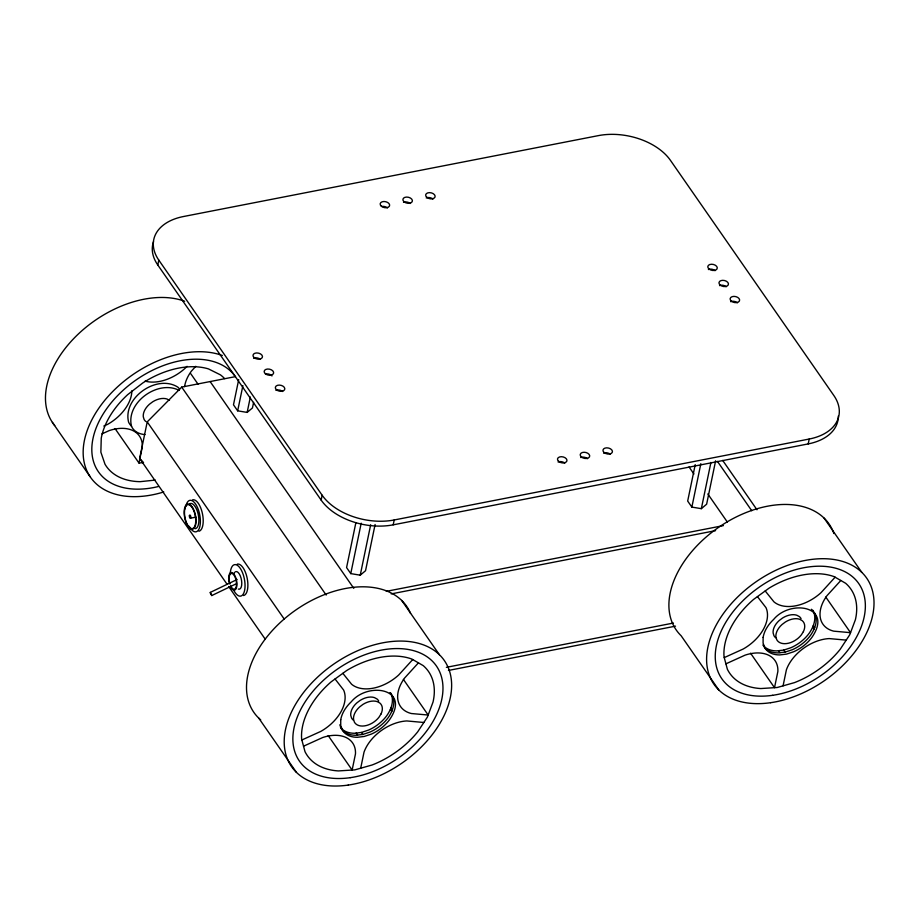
<?xml version="1.0" encoding="UTF-8"?>
<svg xmlns="http://www.w3.org/2000/svg" width="920" height="920" viewBox="0 0 920 920"><rect width="100%" height="100%" fill="white"/><g stroke="black" fill="none" stroke-linecap="round" stroke-linejoin="round"><path stroke-width="1.38" d="M157.791 265.006L158.803 260.13A54.521 34.385 11.7 0 1 183.39 216.545L598.391 135.619A54.521 34.385 11.7 0 1 670.45 160.356L833.807 395.45A54.521 34.385 11.7 0 1 809.209 439.035L808.208 443.911L393.197 524.837A54.521 34.385 11.7 0 1 321.149 500.1L157.791 265.006A54.521 34.385 11.7 0 1 153.536 241.638M226.998 584.165L139.656 458.447L147.223 421.889L181.7 387.101L235.508 376.613M143.152 462.599L138.977 463.036L142.013 448.35M238.705 379.603L233.484 404.811L237.67 410.837L247.158 412.413L252.448 407.962L253.609 402.362M237.67 410.837L242.891 385.629M247.158 412.413L250.343 397.014M321.149 500.1L322.149 495.236L158.803 260.13M355.856 522.755L346.575 567.582L350.761 573.608L360.237 575.184L365.539 570.722L375.107 524.503M350.761 573.608L361.203 523.192M360.237 575.184L370.679 524.756M393.197 524.837L394.209 519.972L809.209 439.035M360.697 768.211L364.021 752.146A36.846 23.816 -34.8 0 1 406.778 720.946L423.844 722.487M695.221 464.646L687.677 501.066L691.863 507.092L701.339 508.668L706.629 504.206L715.622 460.793M691.863 507.092L700.856 463.668M701.339 508.668L710.918 462.449M783.069 685.848L786.404 669.783A36.846 23.816 -34.8 0 1 829.161 638.583L846.227 640.113M340.48 727.421A30.463 19.688 -34.8 0 0 354.534 733.274L361.445 732.446L368.598 730.054A30.463 19.688 -34.8 0 0 386.825 715.61C391.368 709.044 394.68 700.258 390.505 692.691M341.147 728.375A30.463 19.688 -34.8 0 0 355.925 735.275L362.836 734.459L370.001 732.067A30.463 19.688 -34.8 0 0 388.217 717.623C393.219 710.585 397.003 699.556 389.965 692.656M762.864 645.046A30.463 19.688 -34.8 0 0 776.917 650.9L783.817 650.072L790.981 647.692A30.463 19.688 -34.8 0 0 809.197 633.247C813.751 626.681 817.063 617.883 812.889 610.328M764.255 647.059A30.463 19.688 -34.8 0 0 778.308 652.912L785.22 652.084L792.373 649.704A30.463 19.688 -34.8 0 0 810.6 635.248C815.143 628.682 818.455 619.896 814.292 612.341M187.07 366.344L185.115 368.276A37.007 23.92 -34.8 0 1 145.084 381.098M195.787 366.321L191.245 371.312A37.306 24.115 -34.8 0 0 184.586 386.572M412.735 659.559L398.636 675.05A37.007 23.92 -34.8 0 1 351.578 684.227L342.838 673.325M418.428 662.86L411.815 659.042A73.761 47.679 -34.8 0 0 346.725 670.496L331.166 681.823A73.761 47.679 -34.8 0 0 301.656 739.197L304.991 751.629A73.761 47.679 -34.8 0 0 338.41 770.925L354.809 769.879L372.105 764.991A73.761 47.679 -34.8 0 0 417.737 731.791L427.409 717.059L433.021 702.086A73.761 47.679 -34.8 0 0 423.223 665.62L418.428 662.86L404.535 678.12A36.995 23.92 -34.8 0 0 411.389 713.529L428.168 715.035L403.409 679.42M835.119 577.197L821.019 592.675A37.007 23.92 -34.8 0 1 773.95 601.852L765.21 590.962M840.811 580.497L834.198 576.667A73.761 47.679 -34.8 0 0 769.108 588.121L753.549 599.449A73.761 47.679 -34.8 0 0 724.04 656.822L727.375 669.265A73.761 47.679 -34.8 0 0 760.794 688.551L777.193 687.505L794.489 682.617A73.761 47.679 -34.8 0 0 840.121 649.417L849.781 634.696L855.393 619.723A73.761 47.679 -34.8 0 0 845.595 583.245L840.811 580.497L826.919 595.746A36.995 23.92 -34.8 0 0 833.773 631.166L850.54 632.672L825.792 597.045M237.164 579.485L210.3 592.411L210.358 593.17L211.784 595.55L235.773 584.016M211.784 595.55L210.3 592.411M301.863 739.979L320.792 731.411A37.306 24.115 -34.8 0 0 343.608 690.023L335.053 678.983M303.542 746.2L322.736 737.506A36.558 23.633 -34.8 0 1 355.476 753.882L352.13 770.051L328.175 735.574M724.247 657.605L743.164 649.037A37.306 24.115 -34.8 0 0 765.992 607.648L757.436 596.62M725.914 663.837L745.119 655.132A36.558 23.633 -34.8 0 1 777.86 671.508L774.513 687.677L750.559 653.2M103.822 426.052L107.605 424.361A36.995 23.92 -34.8 0 0 131.859 390.804M101.982 433.86L109.399 430.525A36.846 23.816 -34.8 0 1 142.301 446.97M190.417 518.202L195.983 517.12M386.308 591.341L723.396 525.607M391.195 593.906L715.587 530.644M446.372 667.333L673.44 623.047M448.431 670.438L675.51 626.152M155.296 480.079L140.139 481.666A73.761 47.679 -34.8 0 1 104.995 464.22L100.866 452.168L101.246 438.219A73.761 47.679 -34.8 0 1 127.615 394.703L142.807 382.938A73.761 47.679 -34.8 0 1 208.437 368.897L220.42 374.854A73.761 47.679 -34.8 0 1 224.618 378.603M169.498 400.349L166.957 398.992A16.031 10.361 -34.8 0 0 152.743 401.764L149.396 404.271A16.031 10.361 -34.8 0 0 143.278 416.76L144.095 419.416A16.031 10.361 -34.8 0 0 145.832 421.498M179.204 390.413C158.159 379.35 125.568 402.558 131.514 426.339A30.463 19.688 -34.8 0 0 145.038 434.596M811.382 609.27L813.314 611.317M139.656 458.447L143.543 462.565M778.55 650.681L779.953 652.659M356.166 733.044L357.57 735.034M824.078 518.098L861.775 572.355M722.694 460.425L756.976 509.772M717.462 461.403L751.755 510.738M813.28 625.554L814.671 627.567M812.808 627.095L814.2 629.107M689.034 466.946L693.933 473.995M707.813 493.959L727.409 522.158M783.817 650.072L785.22 652.084M718.831 690.011L681.133 635.755A93.001 60.111 -34.8 0 1 720.383 526.148A93.001 60.111 -34.8 0 1 833.876 533.531M401.706 600.461L439.392 654.718M210.128 381.558L353.797 588.351M190.785 373.75L198.03 384.18M181.7 387.101L326.186 595.067M390.897 707.928L392.299 709.929M390.425 709.469L391.828 711.47M147.223 421.889L284.361 619.275M361.445 732.446L362.836 734.459M228.631 586.511L265.362 639.377M115.023 428.559L138.977 463.036M258.75 718.117L296.447 772.374M52.394 422.395L90.091 476.64M339.813 724.799L340.561 726.788M192.636 499.801A16.031 6.888 79 0 1 202.515 514.015A16.031 6.888 79 0 1 198.939 531.242M237.314 564.109A16.031 6.888 79 0 1 247.192 578.312A16.031 6.888 79 0 1 243.616 595.539M189.451 503.964A12.822 5.508 79 0 1 193.867 504.976L195.35 506.909A12.822 5.508 79 0 1 198.881 520.605A12.822 5.508 79 0 1 195.086 528.712M185.966 506.034A16.031 6.888 79 0 1 195.88 504.493A16.031 6.888 79 0 1 199.594 527.471A16.031 6.888 79 0 1 189.255 526.332M229.034 582.164A8.981 3.852 79 0 1 232.427 572.757A8.981 3.852 79 0 1 236.808 586.327A8.981 3.852 79 0 1 230.414 586.454M229.954 584.085A8.015 3.438 79 0 1 231.828 573.447A8.015 3.438 79 0 1 236.452 585.212A8.015 3.438 79 0 1 230.667 585.902M234.22 573.183A8.981 3.852 79 0 1 234.945 572.091M235.865 571.573A8.981 3.852 79 0 1 241.592 580.692A8.981 3.852 79 0 1 238.361 589.099M230.23 573.827A16.031 6.888 79 0 1 239.533 567.364A16.031 6.888 79 0 1 244.363 591.445A16.031 6.888 79 0 1 233.381 589.547M158.355 486.53A83.375 53.889 -34.8 0 1 105.972 409.699A83.375 53.889 -34.8 0 1 234.922 376.015M131.629 426.27A30.463 19.688 -34.8 0 1 128.582 422.119C122.498 397.82 156.883 373.819 177.836 387.147A30.463 19.688 -34.8 0 1 179.572 389.068M54.728 425.534A93.001 60.111 -34.8 0 1 77.797 334.512A93.001 60.111 -34.8 0 1 184.655 301.254M163.783 491.958A93.001 60.111 -34.8 0 1 89.148 425.546A93.001 60.111 -34.8 0 1 222.352 355.511M775.675 637.732A16.031 10.361 -34.8 0 1 773.938 635.651L773.133 632.994A16.031 10.361 -34.8 0 1 779.24 620.505L782.586 617.998A16.031 10.361 -34.8 0 1 796.8 615.227L799.342 616.584A16.031 10.361 -34.8 0 1 801.078 618.665M353.291 720.107A16.031 10.361 -34.8 0 1 351.555 718.025L350.75 715.357A16.031 10.361 -34.8 0 1 356.868 702.869L360.214 700.361A16.031 10.361 -34.8 0 1 374.417 697.59L376.959 698.947A16.031 10.361 -34.8 0 1 378.695 701.04M260.705 719.9A93.001 60.111 -34.8 0 1 294.676 610.799A93.001 60.111 -34.8 0 1 410.55 613.421M394.209 519.972A54.521 34.385 11.7 0 1 322.149 495.236M381.8 206.482A4.807 3.036 11.7 0 1 387.469 207.92M838.304 416.093A54.521 34.385 11.7 0 1 808.208 443.911M719.567 285.625A4.807 3.036 11.7 0 1 726.271 286.741M265.466 374.072A4.807 3.036 11.7 0 1 271.975 375.935M580.819 457.562A4.807 3.036 11.7 0 1 587.523 458.678M403.512 202.365A4.807 3.036 11.7 0 1 410.216 203.481M603.566 453.134A4.807 3.036 11.7 0 1 610.27 454.25M558.083 462.001A4.807 3.036 11.7 0 1 564.788 463.116M426.247 197.938A4.807 3.036 11.7 0 1 432.952 199.053M730.733 301.702A4.807 3.036 11.7 0 1 737.437 302.806M708.4 269.548A4.807 3.036 11.7 0 1 715.105 270.664M253.598 358.236A4.807 3.036 11.7 0 1 260.302 359.352M275.942 390.39A4.807 3.036 11.7 0 1 282.635 391.506M340.745 719.75L340.722 725.477L342.539 730.376A30.463 19.688 -34.8 0 0 357.328 737.288L364.228 736.46L371.392 734.079A30.463 19.688 -34.8 0 0 389.608 719.635C411.022 688.528 368.161 681.421 351.313 701.73A30.463 19.688 -34.8 0 0 340.745 719.75M763.129 637.387L763.094 643.103L764.922 648.013A30.463 19.688 -34.8 0 0 779.711 654.925L786.611 654.097L793.776 651.705A30.463 19.688 -34.8 0 0 811.992 637.261C833.405 606.154 790.544 599.058 773.697 619.367A30.463 19.688 -34.8 0 0 763.129 637.387M380.995 714.023L378.971 717.244A16.031 10.361 -34.8 0 1 354.349 722.039L353.544 719.382A16.031 10.361 -34.8 0 1 359.662 706.894L362.997 704.375A16.031 10.361 -34.8 0 1 377.211 701.603L379.753 702.972A16.031 10.361 -34.8 0 1 380.995 714.023M803.379 631.66L801.355 634.869A16.031 10.361 -34.8 0 1 776.733 639.676L775.916 637.008A16.031 10.361 -34.8 0 1 782.034 624.519L785.381 622.012A16.031 10.361 -34.8 0 1 799.595 619.24L802.136 620.609A16.031 10.361 -34.8 0 1 803.379 631.66M192.51 507.46L191.015 505.528A12.822 5.508 79 0 0 184.402 509.208A12.822 5.508 79 0 0 187.703 525.803L189.198 527.735A12.822 5.508 79 0 0 195.799 524.055A12.822 5.508 79 0 0 192.51 507.46M189.405 515.625A1.598 0.69 79 0 0 190.233 518.19A1.598 0.69 79 0 0 190.67 516.074A1.598 0.69 79 0 0 189.405 515.625M184.805 508.99A12.19 5.232 79 0 0 191.095 528.471A12.19 5.232 79 0 0 194.419 512.44A12.19 5.232 79 0 0 184.805 508.99M772.627 695.313A83.375 53.889 -34.8 0 0 862.316 590.053A83.375 53.889 -34.8 0 0 735.966 608.178A83.375 53.889 -34.8 0 0 772.627 695.313M770.592 702.707A93.001 60.111 -34.8 0 0 870.63 585.316A93.001 60.111 -34.8 0 0 729.698 605.521A93.001 60.111 -34.8 0 0 770.592 702.707M350.244 777.676A83.375 53.889 -34.8 0 0 439.933 672.428A83.375 53.889 -34.8 0 0 313.582 690.54A83.375 53.889 -34.8 0 0 350.244 777.676M348.209 785.082A93.001 60.111 -34.8 0 0 448.247 667.678A93.001 60.111 -34.8 0 0 307.315 687.884A93.001 60.111 -34.8 0 0 348.209 785.082M731.296 301.104A4.807 3.036 11.7 0 0 739.369 301.07A4.807 3.036 11.7 0 0 733.953 296.389A4.807 3.036 11.7 0 0 731.296 301.104M720.13 285.027A4.807 3.036 11.7 0 0 728.203 284.993A4.807 3.036 11.7 0 0 722.786 280.324A4.807 3.036 11.7 0 0 720.13 285.027M708.952 268.95A4.807 3.036 11.7 0 0 717.025 268.916A4.807 3.036 11.7 0 0 711.62 264.247A4.807 3.036 11.7 0 0 708.952 268.95M426.811 197.34A4.807 3.036 11.7 0 0 434.884 197.305A4.807 3.036 11.7 0 0 429.467 192.636A4.807 3.036 11.7 0 0 426.811 197.34M404.075 201.779A4.807 3.036 11.7 0 0 412.148 201.733A4.807 3.036 11.7 0 0 406.732 197.064A4.807 3.036 11.7 0 0 404.075 201.779M381.328 206.206A4.807 3.036 11.7 0 0 389.401 206.172A4.807 3.036 11.7 0 0 383.985 201.503A4.807 3.036 11.7 0 0 381.328 206.206M254.161 357.638A4.807 3.036 11.7 0 0 262.234 357.604A4.807 3.036 11.7 0 0 256.818 352.935A4.807 3.036 11.7 0 0 254.161 357.638M265.592 373.934A4.807 3.036 11.7 0 0 273.505 373.451A4.807 3.036 11.7 0 0 267.616 369.023A4.807 3.036 11.7 0 0 265.592 373.934M276.494 389.792A4.807 3.036 11.7 0 0 284.567 389.758A4.807 3.036 11.7 0 0 279.151 385.089A4.807 3.036 11.7 0 0 276.494 389.792M604.118 452.536A4.807 3.036 11.7 0 0 612.191 452.502A4.807 3.036 11.7 0 0 606.774 447.833A4.807 3.036 11.7 0 0 604.118 452.536M581.382 456.975A4.807 3.036 11.7 0 0 589.456 456.929A4.807 3.036 11.7 0 0 584.039 452.26A4.807 3.036 11.7 0 0 581.382 456.975M558.647 461.403A4.807 3.036 11.7 0 0 566.72 461.368A4.807 3.036 11.7 0 0 561.303 456.699A4.807 3.036 11.7 0 0 558.647 461.403"/></g></svg>
